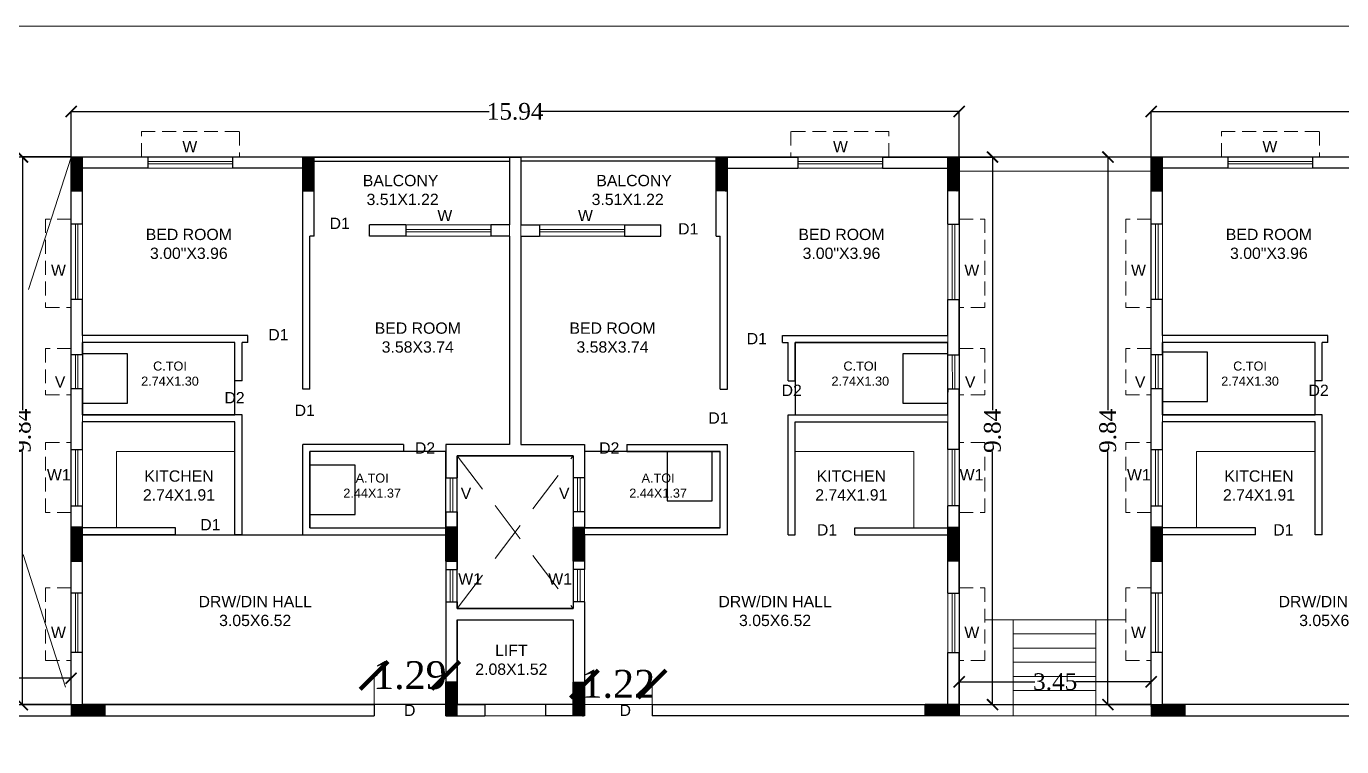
# Model space of a CAD drawing. Header units: metres. Extents: x 0 to 63445, y 32347 to 32804.
# Drawn here: x 63183.56 to 63207.17, y 32791.53 to 32804.48 of the extents above; entities that cross this region are included whole.
import ezdxf

# ---------------------------------------------------------------- set-up
doc = ezdxf.new("R2010")
doc.units = ezdxf.units.M
doc.header["$MEASUREMENT"] = 0
doc.header["$PDMODE"] = 34
doc.header["$PDSIZE"] = -10
for name, pattern in [('CONTINULUS', [0]), ('DASHED', [0.75, 0.5, -0.25]), ('DASHED2', [0.375, 0.25, -0.125])]:
    doc.linetypes.add(name, pattern=pattern)
doc.layers.get('0').update_dxf_attribs({"lineweight": 25})
doc.layers.add('BLK_1_FLR_0_BATH', color=3, linetype='Continuous', plot=False)
doc.layers.add('BLK_1_FLR_0_WATER_CLOSET', color=2, linetype='Continuous', plot=False)
for name, color, linetype, lineweight in [('BLK_1_FLR_0_BLT_UP_AREA', 14, 'DASHED', 9), ('BLK_1_FLR_0_BLT_UP_AREA_DEDUCT', 41, 'DASHED', 9), ('BLK_1_FLR_0_EXIT_WIDTH_DOOR', 7, 'Continuous', 0), ('BLK_1_FLR_0_LIFT_1', 1, 'DASHED', 9), ('BLK_1_FLR_0_UNITFA', 7, 'Continuous', 0), ('COLUMN', 1, 'Continuous', 30), ('DIM', 56, 'Continuous', 20), ('elev', 252, 'Continuous', 20), ('ELEVATION', 142, 'Continuous', 9), ('hatch', 251, 'Continuous', 20), ('STEPS', 114, 'Continuous', 20), ('TEXT-2', 65, 'Continuous', 18), ('wall', 7, 'Continuous', 30), ('window', 154, 'Continuous', 9)]:
    doc.layers.add(name, color=color, linetype=linetype, lineweight=lineweight)
doc.layers.add('BLK_1_FLR_0_CARPET_AREA', color=25, linetype='Continuous')
doc.layers.add('text', color=65, linetype='Continuous')
doc.styles.add('AutoDCRFont', font='arial.ttf')
doc.styles.get("Standard").update_dxf_attribs({"font": 'arial.ttf', "height": 0.4})
doc.styles.add('TNR', font='times.ttf', dxfattribs={"height": 0.5})
doc.dimstyles.new('ARCHANA', dxfattribs={"dimscale": 0, "dimtxt": 0.5, "dimasz": 0.5, "dimexe": 0, "dimexo": 0, "dimgap": 0, "dimtad": 0, "dimzin": 0, "dimdsep": 46, "dimtxsty": 'TNR', "dimblk": 'ARCHTICK', "dimcen": 0.09, "dimclrd": 36, "dimclre": 36, "dimclrt": 7, "dimadec": 0, "dimazin": 0, "dimtfac": 1, "dimtofl": 0, "dimtmove": 0, "dimatfit": 3, "dimldrblk": 'ARCHTICK', "dimfxl": 1, "dimfrac": 2, "dimtolj": 1, "dimtzin": 0, "dimlwd": -1, "dimlwe": -1, "dimarcsym": 0})

# ---------------------------------------------------------------- blocks, each defined once
blk = doc.blocks.new('A$C7D115503')
at = {"layer": 'COLUMN', "ltscale": 3}
h = blk.add_hatch(dxfattribs=at)
h.set_pattern_fill('ANSI31', color=256, style=0)
h.paths.add_polyline_path([(-14.36, -11.59), (-6.36, -11.59), (-6.36, 12.41), (-14.36, 12.41)])
at = {"layer": 'COLUMN', "ltscale": 0.05}
for p, q in [((-14.36, 12.41), (-6.36, 12.41)), ((-14.36, 12.41), (-14.36, -11.59)), ((-6.36, 12.41), (-6.36, -11.59)), ((-6.36, -11.59), (-14.36, -11.59))]:
    blk.add_line(p, q, dxfattribs=at)
blk = doc.blocks.new('_ArchTick')
at = {"color": 0, "linetype": 'ByBlock', "const_width": 0.15}
blk.add_lwpolyline([(-0.5, -0.5), (0.5, 0.5)], dxfattribs=at)
blk = doc.blocks.new('*D204')
at = {"layer": 'Defpoints', "color": 0, "ltscale": 0.5, "transparency": 16777216}
for p in [(63184.36, 32792.764), (63181.212, 32792.29), (63184.36, 32792.29)]:
    blk.add_point(p, dxfattribs=at)
at = {"layer": 'wall', "color": 36, "ltscale": 0.5, "transparency": 16777216}
for p, q in [((63181.212, 32792.29), (63181.212, 32792.764)), ((63181.212, 32792.764), (63182.422, 32792.764)), ((63184.36, 32792.764), (63183.15, 32792.764)), ((63184.36, 32792.29), (63184.36, 32792.764))]:
    blk.add_line(p, q, dxfattribs=at)
at = {"layer": 'wall', "color": 36, "ltscale": 0.5, "transparency": 16777216, "xscale": 0.2, "yscale": 0.2, "zscale": 0.2, "rotation": 180}
blk.add_blockref('_ArchTick', (63181.212, 32792.764), dxfattribs=at)
at = {"layer": 'wall', "color": 36, "ltscale": 0.5, "transparency": 16777216, "xscale": 0.2, "yscale": 0.2, "zscale": 0.2}
blk.add_blockref('_ArchTick', (63184.36, 32792.764), dxfattribs=at)
at = {"layer": 'wall', "color": 7, "ltscale": 0.5, "transparency": 16777216, "insert": (63182.786, 32792.764), "char_height": 0.5, "attachment_point": 5, "style": 'TNR'}
blk.add_mtext('\\A1;{\\H0.6x;3.15}', dxfattribs=at)
blk = doc.blocks.new('*D205')
at = {"layer": 'Defpoints', "color": 0, "ltscale": 0.5, "transparency": 16777216}
for p in [(63183.487, 32802.129), (63184.36, 32802.129), (63184.36, 32792.29)]:
    blk.add_point(p, dxfattribs=at)
at = {"layer": 'wall', "color": 36, "ltscale": 0.5, "transparency": 16777216}
for p, q in [((63184.36, 32802.129), (63183.487, 32802.129)), ((63183.487, 32802.129), (63183.487, 32797.581)), ((63183.487, 32792.29), (63183.487, 32796.838)), ((63184.36, 32792.29), (63183.487, 32792.29))]:
    blk.add_line(p, q, dxfattribs=at)
at = {"layer": 'wall', "color": 36, "ltscale": 0.5, "transparency": 16777216, "xscale": 0.2, "yscale": 0.2, "zscale": 0.2}
for p, rotation in [((63183.487, 32802.129), 90), ((63183.487, 32792.29), 270)]:
    blk.add_blockref('_ArchTick', p, dxfattribs=dict(at, rotation=rotation))
at = {"layer": 'wall', "color": 7, "ltscale": 0.5, "transparency": 16777216, "insert": (63183.487, 32797.21), "char_height": 0.5, "attachment_point": 5, "rotation": 90, "style": 'TNR'}
blk.add_mtext('\\A1;{\\H0.6x;9.84}', dxfattribs=at)
blk = doc.blocks.new('*D206')
at = {"layer": 'Defpoints', "color": 0, "ltscale": 0.5, "transparency": 16777216}
for p in [(63200.304, 32802.128), (63200.304, 32792.29), (63200.902, 32792.29)]:
    blk.add_point(p, dxfattribs=at)
at = {"layer": 'wall', "color": 36, "ltscale": 0.5, "transparency": 16777216}
for p, q in [((63200.304, 32802.128), (63200.902, 32802.128)), ((63200.902, 32802.128), (63200.902, 32797.58)), ((63200.902, 32792.29), (63200.902, 32796.838)), ((63200.304, 32792.29), (63200.902, 32792.29))]:
    blk.add_line(p, q, dxfattribs=at)
at = {"layer": 'wall', "color": 36, "ltscale": 0.5, "transparency": 16777216, "xscale": 0.2, "yscale": 0.2, "zscale": 0.2}
for p, rotation in [((63200.902, 32802.128), 90), ((63200.902, 32792.29), 270)]:
    blk.add_blockref('_ArchTick', p, dxfattribs=dict(at, rotation=rotation))
at = {"layer": 'wall', "color": 7, "ltscale": 0.5, "transparency": 16777216, "insert": (63200.902, 32797.209), "char_height": 0.5, "attachment_point": 5, "rotation": 90, "style": 'TNR'}
blk.add_mtext('\\A1;{\\H0.6x;9.84}', dxfattribs=at)
blk = doc.blocks.new('*D207')
at = {"layer": 'Defpoints', "color": 0, "ltscale": 0.5, "transparency": 16777216}
for p in [(63200.304, 32792.701), (63200.304, 32792.29), (63203.75, 32792.29)]:
    blk.add_point(p, dxfattribs=at)
at = {"layer": 'wall', "color": 36, "ltscale": 0.5, "transparency": 16777216}
for p, q in [((63200.304, 32792.29), (63200.304, 32792.701)), ((63200.304, 32792.701), (63201.663, 32792.701)), ((63203.75, 32792.701), (63202.391, 32792.701)), ((63203.75, 32792.29), (63203.75, 32792.701))]:
    blk.add_line(p, q, dxfattribs=at)
at = {"layer": 'wall', "color": 36, "ltscale": 0.5, "transparency": 16777216, "xscale": 0.2, "yscale": 0.2, "zscale": 0.2, "rotation": 180}
blk.add_blockref('_ArchTick', (63200.304, 32792.701), dxfattribs=at)
at = {"layer": 'wall', "color": 36, "ltscale": 0.5, "transparency": 16777216, "xscale": 0.2, "yscale": 0.2, "zscale": 0.2}
blk.add_blockref('_ArchTick', (63203.75, 32792.701), dxfattribs=at)
at = {"layer": 'wall', "color": 7, "ltscale": 0.5, "transparency": 16777216, "insert": (63202.027, 32792.701), "char_height": 0.5, "attachment_point": 5, "style": 'TNR'}
blk.add_mtext('\\A1;{\\H0.6x;3.45}', dxfattribs=at)
blk = doc.blocks.new('*D208')
at = {"layer": 'Defpoints', "color": 0, "ltscale": 0.5, "transparency": 16777216}
for p in [(63202.973, 32802.128), (63203.75, 32802.128), (63203.75, 32792.29)]:
    blk.add_point(p, dxfattribs=at)
at = {"layer": 'wall', "color": 36, "ltscale": 0.5, "transparency": 16777216}
for p, q in [((63203.75, 32802.128), (63202.973, 32802.128)), ((63202.973, 32802.128), (63202.973, 32797.58)), ((63202.973, 32792.29), (63202.973, 32796.838)), ((63203.75, 32792.29), (63202.973, 32792.29))]:
    blk.add_line(p, q, dxfattribs=at)
at = {"layer": 'wall', "color": 36, "ltscale": 0.5, "transparency": 16777216, "xscale": 0.2, "yscale": 0.2, "zscale": 0.2}
for p, rotation in [((63202.973, 32802.128), 90), ((63202.973, 32792.29), 270)]:
    blk.add_blockref('_ArchTick', p, dxfattribs=dict(at, rotation=rotation))
at = {"layer": 'wall', "color": 7, "ltscale": 0.5, "transparency": 16777216, "insert": (63202.973, 32797.209), "char_height": 0.5, "attachment_point": 5, "rotation": 90, "style": 'TNR'}
blk.add_mtext('\\A1;{\\H0.6x;9.84}', dxfattribs=at)
blk = doc.blocks.new('*D209')
at = {"layer": 'Defpoints', "color": 0, "ltscale": 0.5, "transparency": 16777216}
for p in [(63219.694, 32802.946), (63203.75, 32802.128), (63219.694, 32802.128)]:
    blk.add_point(p, dxfattribs=at)
at = {"layer": 'wall', "color": 36, "ltscale": 0.5, "transparency": 16777216}
for p, q in [((63203.75, 32802.128), (63203.75, 32802.946)), ((63203.75, 32802.946), (63211.257, 32802.946)), ((63219.694, 32802.946), (63212.187, 32802.946)), ((63219.694, 32802.128), (63219.694, 32802.946))]:
    blk.add_line(p, q, dxfattribs=at)
at = {"layer": 'wall', "color": 36, "ltscale": 0.5, "transparency": 16777216, "xscale": 0.2, "yscale": 0.2, "zscale": 0.2, "rotation": 180}
blk.add_blockref('_ArchTick', (63203.75, 32802.946), dxfattribs=at)
at = {"layer": 'wall', "color": 36, "ltscale": 0.5, "transparency": 16777216, "xscale": 0.2, "yscale": 0.2, "zscale": 0.2}
blk.add_blockref('_ArchTick', (63219.694, 32802.946), dxfattribs=at)
at = {"layer": 'wall', "color": 7, "ltscale": 0.5, "transparency": 16777216, "insert": (63211.722, 32802.946), "char_height": 0.5, "attachment_point": 5, "style": 'TNR'}
blk.add_mtext('\\A1;{\\H0.6x;15.94}', dxfattribs=at)
blk = doc.blocks.new('*D197')
at = {"layer": 'Defpoints', "color": 0, "ltscale": 0.5, "transparency": 16777216}
for p in [(63184.36, 32802.946), (63184.36, 32802.128), (63200.304, 32802.128)]:
    blk.add_point(p, dxfattribs=at)
at = {"layer": 'wall', "color": 36, "ltscale": 0.5, "transparency": 16777216}
for p, q in [((63184.36, 32802.128), (63184.36, 32802.946)), ((63184.36, 32802.946), (63191.867, 32802.946)), ((63200.304, 32802.946), (63192.797, 32802.946)), ((63200.304, 32802.128), (63200.304, 32802.946))]:
    blk.add_line(p, q, dxfattribs=at)
at = {"layer": 'wall', "color": 36, "ltscale": 0.5, "transparency": 16777216, "xscale": 0.2, "yscale": 0.2, "zscale": 0.2, "rotation": 180}
blk.add_blockref('_ArchTick', (63184.36, 32802.946), dxfattribs=at)
at = {"layer": 'wall', "color": 36, "ltscale": 0.5, "transparency": 16777216, "xscale": 0.2, "yscale": 0.2, "zscale": 0.2}
blk.add_blockref('_ArchTick', (63200.304, 32802.946), dxfattribs=at)
at = {"layer": 'wall', "color": 7, "ltscale": 0.5, "transparency": 16777216, "insert": (63192.332, 32802.946), "char_height": 0.5, "attachment_point": 5, "style": 'TNR'}
blk.add_mtext('\\A1;{\\H0.6x;15.94}', dxfattribs=at)
blk = doc.blocks.new('*D492')
at = {"layer": 'Defpoints', "color": 0, "ltscale": 3, "transparency": 16777216}
for p in [(0.832, 32800.914), (63266.308, 32800.914), (0, 32788.163)]:
    blk.add_point(p, dxfattribs=at)
at = {"layer": 'DIM', "ltscale": 3, "transparency": 16777216}
for p, q in [((5.832, 32800.914), (0.832, 32800.914)), ((0.832, 32800.914), (0.832, 32794.933)), ((0.832, 32788.163), (0.832, 32794.144)), ((0, 32788.163), (0.832, 32788.163))]:
    blk.add_line(p, q, dxfattribs=at)
at = {"layer": 'DIM', "ltscale": 3, "transparency": 16777216, "xscale": 0.05, "yscale": 0.05, "zscale": 0.05}
for p, rotation in [((0.832, 32800.914), 90), ((0.832, 32788.163), 270)]:
    blk.add_blockref('_ArchTick', p, dxfattribs=dict(at, rotation=rotation))
at = {"layer": 'DIM', "color": 7, "ltscale": 3, "transparency": 16777216, "insert": (0.832, 32794.538), "char_height": 0.4, "attachment_point": 5, "rotation": 90}
blk.add_mtext('\\A1;{\\H0.6x;12.75}', dxfattribs=at)
blk = doc.blocks.new('*D538')
at = {"layer": 'BLK_1_FLR_0_EXIT_WIDTH_DOOR', "color": 36, "ltscale": 0.5, "transparency": 16777216}
for p, q in [((63189.799, 32792.087), (63189.799, 32792.816)), ((63189.799, 32792.816), (63189.857, 32792.816)), ((63191.088, 32792.816), (63191.03, 32792.816)), ((63191.088, 32792.087), (63191.088, 32792.816))]:
    blk.add_line(p, q, dxfattribs=at)
at = {"layer": 'Defpoints', "color": 0, "ltscale": 0.5, "transparency": 16777216}
for p in [(63191.088, 32792.816), (63189.799, 32792.087), (63191.088, 32792.087)]:
    blk.add_point(p, dxfattribs=at)
at = {"layer": 'BLK_1_FLR_0_EXIT_WIDTH_DOOR', "color": 36, "ltscale": 0.5, "transparency": 16777216, "xscale": 0.5, "yscale": 0.5, "zscale": 0.5, "rotation": 180}
blk.add_blockref('_ArchTick', (63189.799, 32792.816), dxfattribs=at)
at = {"layer": 'BLK_1_FLR_0_EXIT_WIDTH_DOOR', "color": 36, "ltscale": 0.5, "transparency": 16777216, "xscale": 0.5, "yscale": 0.5, "zscale": 0.5}
blk.add_blockref('_ArchTick', (63191.088, 32792.816), dxfattribs=at)
at = {"layer": 'BLK_1_FLR_0_EXIT_WIDTH_DOOR', "color": 7, "ltscale": 0.5, "transparency": 16777216, "insert": (63190.443, 32792.816), "char_height": 0.5, "attachment_point": 5, "style": 'TNR'}
blk.add_mtext('\\A1;1.29', dxfattribs=at)
blk = doc.blocks.new('*D539')
at = {"layer": 'BLK_1_FLR_0_EXIT_WIDTH_DOOR', "color": 36, "ltscale": 0.5, "transparency": 16777216}
for p, q in [((63193.577, 32792.087), (63193.577, 32792.659)), ((63193.577, 32792.659), (63193.597, 32792.659)), ((63194.792, 32792.659), (63194.772, 32792.659)), ((63194.792, 32792.087), (63194.792, 32792.659))]:
    blk.add_line(p, q, dxfattribs=at)
at = {"layer": 'Defpoints', "color": 0, "ltscale": 0.5, "transparency": 16777216}
for p in [(63194.792, 32792.659), (63193.577, 32792.087), (63194.792, 32792.087)]:
    blk.add_point(p, dxfattribs=at)
at = {"layer": 'BLK_1_FLR_0_EXIT_WIDTH_DOOR', "color": 36, "ltscale": 0.5, "transparency": 16777216, "xscale": 0.5, "yscale": 0.5, "zscale": 0.5, "rotation": 180}
blk.add_blockref('_ArchTick', (63193.577, 32792.659), dxfattribs=at)
at = {"layer": 'BLK_1_FLR_0_EXIT_WIDTH_DOOR', "color": 36, "ltscale": 0.5, "transparency": 16777216, "xscale": 0.5, "yscale": 0.5, "zscale": 0.5}
blk.add_blockref('_ArchTick', (63194.792, 32792.659), dxfattribs=at)
at = {"layer": 'BLK_1_FLR_0_EXIT_WIDTH_DOOR', "color": 7, "ltscale": 0.5, "transparency": 16777216, "insert": (63194.184, 32792.659), "char_height": 0.5, "attachment_point": 5, "style": 'TNR'}
blk.add_mtext('\\A1;1.22', dxfattribs=at)

msp = doc.modelspace()

# ---------------------------------------------------------------- linework, layer by layer
at = {"layer": 'BLK_1_FLR_0_BATH', "color": 3}
for points in [[(63187.3028, 32798.7952), (63184.5633, 32798.7952), (63184.5633, 32797.4985), (63187.3028, 32797.4985)], [(63200.101, 32798.7952), (63197.3615, 32798.7952), (63197.3615, 32797.4985), (63200.101, 32797.4985)], [(63206.6926, 32798.7952), (63203.9532, 32798.7952), (63203.9532, 32797.4985), (63206.6926, 32797.4985)], [(63191.0875, 32796.8369), (63188.649, 32796.8369), (63188.649, 32795.4653), (63191.0875, 32795.4653)], [(63196.0152, 32796.8369), (63193.5767, 32796.8369), (63193.5767, 32795.4653), (63196.0152, 32795.4653)]]:
    msp.add_lwpolyline(points, close=True, dxfattribs=at)
at = {"layer": 'BLK_1_FLR_0_BLT_UP_AREA', "color": 14, "linetype": 'CONTINULUS', "ltscale": 0.05}
msp.add_lwpolyline([(63233.1315, 32802.1289), (63170.8719, 32802.1289), (63170.8719, 32800.52), (63170.2622, 32800.52), (63170.2622, 32798.67), (63169.7526, 32798.67), (63169.7526, 32798.67), (63169.7526, 32792.2394), (63170.8719, 32792.2394), (63170.8719, 32789.8009), (63169.7526, 32789.8009), (63169.7526, 32786.5623), (63184.3347, 32786.5623), (63184.3347, 32781.5203), (63184.3347, 32781.5203), (63184.3347, 32779.9114), (63233.1315, 32779.9114)], dxfattribs=at)
at = {"layer": 'BLK_1_FLR_0_BLT_UP_AREA_DEDUCT', "color": 14, "linetype": 'Continuous'}
for points in [[(63184.3601, 32792.087), (63181.2116, 32792.087), (63181.2116, 32802.1289), (63184.3601, 32802.1289)], [(63203.7499, 32792.087), (63200.3042, 32792.087), (63200.3042, 32802.1289), (63203.7499, 32802.1289)], [(63193.3736, 32796.7607), (63191.2907, 32796.7607), (63191.2907, 32794.0174), (63193.3736, 32794.0174)]]:
    msp.add_lwpolyline(points, close=True, dxfattribs=at)
at = {"layer": 'BLK_1_FLR_0_CARPET_AREA', "color": 14}
msp.add_lwpolyline([(63184.5633, 32795.3383), (63191.0875, 32795.3383), (63191.0875, 32792.2902), (63184.5633, 32792.2902)], close=True, dxfattribs=at)
at = {"layer": 'BLK_1_FLR_0_LIFT_1', "color": 1, "linetype": 'CONTINULUS', "ltscale": 0.05}
msp.add_lwpolyline([(63193.3736, 32793.8142), (63191.2907, 32793.8142), (63191.2907, 32792.2902), (63193.3736, 32792.2902)], close=True, dxfattribs=at)
at = {"layer": 'BLK_1_FLR_0_UNITFA', "color": 3, "ltscale": 0.5}
for points in [[(63192.2305, 32802.0516), (63192.2305, 32796.9639), (63191.0875, 32796.9639), (63191.0875, 32792.2902), (63184.5633, 32792.2902), (63184.5633, 32801.9246), (63188.5982, 32801.9246), (63188.5982, 32802.0516), (63192.2305, 32802.0516)], [(63192.4338, 32802.0516), (63192.4338, 32796.9639), (63193.5768, 32796.9639), (63193.5768, 32792.2902), (63200.101, 32792.2902), (63200.101, 32801.9246), (63196.0661, 32801.9246), (63196.0661, 32802.0516), (63192.4338, 32802.0516)], [(63211.6204, 32802.0516), (63211.6204, 32796.9639), (63210.4773, 32796.9639), (63210.4773, 32792.2902), (63203.9532, 32792.2902), (63203.9532, 32801.9246), (63207.9881, 32801.9246), (63207.9881, 32802.0516), (63211.6204, 32802.0516)]]:
    msp.add_lwpolyline(points, close=True, dxfattribs=at)
at = {"layer": 'BLK_1_FLR_0_WATER_CLOSET', "color": 3}
for points in [[(63185.372, 32798.5893), (63184.5633, 32798.5893), (63184.5633, 32797.7044), (63185.372, 32797.7044)], [(63200.101, 32798.5893), (63199.2923, 32798.5893), (63199.2923, 32797.7044), (63200.101, 32797.7044)], [(63204.7619, 32798.6209), (63203.9532, 32798.6209), (63203.9532, 32797.736), (63204.7619, 32797.736)], [(63195.8683, 32796.8369), (63195.0596, 32796.8369), (63195.0596, 32795.952), (63195.8683, 32795.952)], [(63189.4577, 32796.5935), (63188.649, 32796.5935), (63188.649, 32795.7086), (63189.4577, 32795.7086)]]:
    msp.add_lwpolyline(points, close=True, dxfattribs=at)
at = {"layer": 'elev', "ltscale": 0.05}
for p, q in [((63185.1729, 32795.4653), (63185.1729, 32796.8369)), ((63187.3028, 32796.8369), (63185.1729, 32796.8369)), ((63197.3615, 32796.8369), (63199.4914, 32796.8369)), ((63199.4914, 32795.4653), (63199.4914, 32796.8369)), ((63204.5628, 32795.4653), (63204.5628, 32796.8369)), ((63206.6926, 32796.8369), (63204.5628, 32796.8369))]:
    msp.add_line(p, q, dxfattribs=at)
at = {"layer": 'elev', "linetype": 'DASHED2', "ltscale": 3}
for p, q in [((63191.2907, 32796.7607), (63193.3736, 32794.0174)), ((63191.2907, 32794.0174), (63193.3736, 32796.7607))]:
    msp.add_line(p, q, dxfattribs=at)
at = {"layer": 'ELEVATION', "ltscale": 20}
msp.add_lwpolyline([(63164.5545, 32720.575), (63295.8612, 32720.575), (63295.8612, 32804.4763), (63164.5545, 32804.4763)], close=True, dxfattribs=at)
at = {"layer": 'hatch', "linetype": 'DASHED2', "ltscale": 10}
for p, q in [((63181.2116, 32802.1289), (63184.3601, 32792.2902)), ((63184.3601, 32802.1278), (63181.2116, 32792.2902))]:
    msp.add_line(p, q, dxfattribs=at)
at = {"layer": 'hatch'}
for p, q in [((63191.786, 32792.2902), (63193.0053, 32792.2902)), ((63191.786, 32792.087), (63193.0053, 32792.087))]:
    msp.add_line(p, q, dxfattribs=at)
at = {"layer": 'STEPS'}
for p, q in [((63200.3042, 32802.1278), (63203.7499, 32802.1278)), ((63200.3042, 32801.8737), (63203.7499, 32801.8737)), ((63201.2745, 32793.8142), (63200.7614, 32793.8142)), ((63202.7542, 32793.8142), (63201.2745, 32793.8142)), ((63201.2745, 32792.087), (63201.2745, 32793.8142)), ((63202.7542, 32792.087), (63202.7542, 32793.8142)), ((63202.7542, 32793.8142), (63203.2927, 32793.8142)), ((63202.7542, 32793.5602), (63201.2745, 32793.5602)), ((63202.7542, 32793.3062), (63201.2745, 32793.3062)), ((63202.7542, 32793.0522), (63201.2745, 32793.0522)), ((63202.7542, 32792.7982), (63201.2745, 32792.7982)), ((63202.7542, 32792.5442), (63201.2745, 32792.5442)), ((63203.7499, 32792.2902), (63200.3042, 32792.2902)), ((63203.7499, 32792.087), (63200.3042, 32792.087))]:
    msp.add_line(p, q, dxfattribs=at)
at = {"layer": 'wall'}
for p, q in [((63181.2116, 32802.1289), (63184.3601, 32802.1289)), ((63191.2907, 32794.0174), (63193.3736, 32794.0174)), ((63191.2907, 32793.8142), (63193.3736, 32793.8142)), ((63181.2116, 32792.2902), (63189.7994, 32792.2902)), ((63191.2907, 32792.2902), (63191.786, 32792.2902)), ((63191.786, 32792.2902), (63191.786, 32792.087)), ((63193.3736, 32792.2902), (63192.8783, 32792.2902)), ((63192.8783, 32792.2902), (63192.8783, 32792.087)), ((63181.2116, 32792.087), (63189.7994, 32792.087)), ((63191.0875, 32792.087), (63191.786, 32792.087)), ((63193.5768, 32792.087), (63192.8783, 32792.087))]:
    msp.add_line(p, q, dxfattribs=at)
at = {"layer": 'wall', "ltscale": 0.05}
for p, q in [((63184.3601, 32800.9203), (63184.3601, 32802.1278)), ((63185.7358, 32802.1278), (63184.3601, 32802.1278)), ((63188.522, 32802.1278), (63187.2598, 32802.1278)), ((63188.522, 32801.5181), (63188.522, 32802.1278)), ((63188.522, 32802.1278), (63192.2305, 32802.1278)), ((63188.5982, 32801.5181), (63188.5982, 32802.0516)), ((63188.5982, 32802.0516), (63192.2305, 32802.0516)), ((63192.2305, 32802.1278), (63192.2305, 32800.9085)), ((63192.2305, 32802.1278), (63192.4338, 32802.1278)), ((63192.2305, 32802.1278), (63192.2305, 32800.9085)), ((63192.4338, 32802.1278), (63192.2305, 32802.1278)), ((63192.4338, 32802.1278), (63192.2305, 32802.1278)), ((63192.2305, 32802.1278), (63192.4338, 32802.1278)), ((63192.4338, 32802.1278), (63192.4338, 32800.9085)), ((63196.1423, 32802.1278), (63192.4338, 32802.1278)), ((63192.4338, 32802.1278), (63192.4338, 32800.9085)), ((63196.0661, 32802.0516), (63192.4338, 32802.0516)), ((63196.0661, 32801.5181), (63196.0661, 32802.0516)), ((63196.1423, 32802.1278), (63197.4045, 32802.1278)), ((63196.1423, 32801.5181), (63196.1423, 32802.1278)), ((63198.9285, 32802.1278), (63200.3042, 32802.1278)), ((63200.3042, 32800.9203), (63200.3042, 32802.1278)), ((63203.7499, 32800.9203), (63203.7499, 32802.1278)), ((63205.1256, 32802.1278), (63203.7499, 32802.1278)), ((63207.9119, 32802.1278), (63206.6496, 32802.1278)), ((63184.5633, 32800.9203), (63184.5633, 32801.9246)), ((63185.7358, 32801.9246), (63184.5633, 32801.9246)), ((63185.7358, 32801.9246), (63185.7358, 32801.9373)), ((63188.522, 32801.9246), (63187.2598, 32801.9246)), ((63196.1423, 32801.9246), (63197.4045, 32801.9246)), ((63198.9285, 32801.9246), (63198.9285, 32801.9373)), ((63198.9285, 32801.9246), (63200.101, 32801.9246)), ((63200.101, 32800.9203), (63200.101, 32801.9246)), ((63203.9532, 32800.9203), (63203.9532, 32801.9246)), ((63205.1256, 32801.9246), (63203.9532, 32801.9246)), ((63205.1256, 32801.9246), (63205.1256, 32801.9373)), ((63207.9119, 32801.9246), (63206.6496, 32801.9246)), ((63188.522, 32797.9545), (63188.522, 32801.5181)), ((63188.7252, 32800.7053), (63188.7252, 32801.5181)), ((63195.9391, 32800.7053), (63195.9391, 32801.5181)), ((63196.1423, 32797.9545), (63196.1423, 32801.5181)), ((63190.3718, 32800.9085), (63189.7159, 32800.9085)), ((63189.7159, 32800.7053), (63189.7159, 32800.9085)), ((63192.2305, 32800.9085), (63191.8958, 32800.9085)), ((63192.4338, 32800.9085), (63192.7685, 32800.9085)), ((63194.2925, 32800.9085), (63194.9484, 32800.9085)), ((63194.9484, 32800.7053), (63194.9484, 32800.9085)), ((63188.7252, 32800.7053), (63188.649, 32800.7053)), ((63188.649, 32797.9545), (63188.649, 32800.7053)), ((63190.3718, 32800.7053), (63189.7159, 32800.7053)), ((63192.2305, 32800.7053), (63191.8958, 32800.7053)), ((63192.2305, 32800.7053), (63192.2305, 32796.9639)), ((63192.2305, 32800.7053), (63192.2305, 32796.9639)), ((63192.4338, 32800.7053), (63192.7685, 32800.7053)), ((63192.4338, 32800.7053), (63192.4338, 32796.9639)), ((63192.4338, 32800.7053), (63192.4338, 32796.9639)), ((63194.2925, 32800.7053), (63194.9484, 32800.7053)), ((63195.9391, 32800.7053), (63196.0153, 32800.7053)), ((63196.0153, 32797.9545), (63196.0153, 32800.7053)), ((63184.3601, 32798.5732), (63184.3601, 32799.5667)), ((63184.5633, 32798.9222), (63184.5633, 32799.5667)), ((63200.101, 32798.9222), (63200.101, 32799.5667)), ((63200.3042, 32798.5732), (63200.3042, 32799.5667)), ((63203.7499, 32798.5732), (63203.7499, 32799.5667)), ((63203.9532, 32798.9222), (63203.9532, 32799.5667)), ((63187.4298, 32798.9222), (63184.5633, 32798.9222)), ((63187.5314, 32798.9222), (63184.5633, 32798.9222)), ((63184.5633, 32798.5732), (63184.5633, 32798.7952)), ((63187.3028, 32798.7952), (63184.5633, 32798.7952)), ((63187.3028, 32798.7952), (63184.5633, 32798.7952)), ((63187.3028, 32798.1081), (63187.3028, 32798.7952)), ((63187.5314, 32798.7952), (63187.4298, 32798.7952)), ((63187.4298, 32798.1081), (63187.4298, 32798.7952)), ((63187.5314, 32798.7952), (63187.5314, 32798.9222)), ((63197.1329, 32798.9222), (63200.101, 32798.9222)), ((63197.1329, 32798.7952), (63197.1329, 32798.9222)), ((63197.1329, 32798.7952), (63197.2345, 32798.7952)), ((63197.2345, 32798.9222), (63200.101, 32798.9222)), ((63197.2345, 32798.1081), (63197.2345, 32798.7952)), ((63197.3615, 32798.7952), (63200.101, 32798.7952)), ((63197.3615, 32798.7952), (63200.101, 32798.7952)), ((63197.3615, 32798.1081), (63197.3615, 32798.7952)), ((63200.101, 32798.5732), (63200.101, 32798.7952)), ((63206.8196, 32798.9222), (63203.9532, 32798.9222)), ((63206.9212, 32798.9222), (63203.9532, 32798.9222)), ((63203.9532, 32798.5732), (63203.9532, 32798.7952)), ((63206.6926, 32798.7952), (63203.9532, 32798.7952)), ((63206.6926, 32798.7952), (63203.9532, 32798.7952)), ((63206.6926, 32798.1081), (63206.6926, 32798.7952)), ((63206.9212, 32798.7952), (63206.8196, 32798.7952)), ((63206.8196, 32798.1081), (63206.8196, 32798.7952)), ((63206.9212, 32798.7952), (63206.9212, 32798.9222)), ((63187.4298, 32798.1081), (63187.3028, 32798.1081)), ((63197.2345, 32798.1081), (63197.3615, 32798.1081)), ((63206.8196, 32798.1081), (63206.6926, 32798.1081)), ((63184.3601, 32796.8747), (63184.3601, 32797.9636)), ((63184.5633, 32797.4985), (63184.5633, 32797.9636)), ((63188.649, 32797.9545), (63188.522, 32797.9545)), ((63188.649, 32797.9545), (63188.522, 32797.9545)), ((63196.0153, 32797.9545), (63196.1423, 32797.9545)), ((63196.0153, 32797.9545), (63196.1423, 32797.9545)), ((63200.101, 32797.4985), (63200.101, 32797.9636)), ((63200.3042, 32796.8747), (63200.3042, 32797.9636)), ((63203.7499, 32796.8747), (63203.7499, 32797.9636)), ((63203.9532, 32797.4985), (63203.9532, 32797.9636)), ((63187.4298, 32797.4985), (63184.5633, 32797.4985)), ((63184.5633, 32796.8747), (63184.5633, 32797.3715)), ((63187.3028, 32797.3715), (63184.5633, 32797.3715)), ((63187.3028, 32795.3383), (63187.3028, 32797.3715)), ((63187.4298, 32795.3383), (63187.4298, 32797.4985)), ((63197.2345, 32797.4985), (63200.101, 32797.4985)), ((63197.2345, 32795.3383), (63197.2345, 32797.4985)), ((63197.3615, 32797.3715), (63200.101, 32797.3715)), ((63197.3615, 32795.3383), (63197.3615, 32797.3715)), ((63200.101, 32796.8747), (63200.101, 32797.3715)), ((63206.8196, 32797.4985), (63203.9532, 32797.4985)), ((63203.9532, 32796.8747), (63203.9532, 32797.3715)), ((63206.6926, 32797.3715), (63203.9532, 32797.3715)), ((63206.6926, 32795.3383), (63206.6926, 32797.3715)), ((63206.8196, 32795.3383), (63206.8196, 32797.4985)), ((63190.3255, 32796.9639), (63188.522, 32796.9639)), ((63188.522, 32795.3383), (63188.522, 32796.9639)), ((63190.3255, 32796.8369), (63188.649, 32796.8369)), ((63188.649, 32795.4653), (63188.649, 32796.8369)), ((63190.3255, 32796.9639), (63190.3255, 32796.8369)), ((63192.2305, 32796.9639), (63191.0875, 32796.9639)), ((63191.0875, 32796.9639), (63191.0875, 32796.3626)), ((63192.4338, 32796.9639), (63193.5768, 32796.9639)), ((63193.5768, 32796.9639), (63193.5768, 32796.3626)), ((63194.3388, 32796.9639), (63196.1423, 32796.9639)), ((63194.3388, 32796.9639), (63194.3388, 32796.8369)), ((63194.3388, 32796.8369), (63196.0153, 32796.8369)), ((63196.0153, 32795.4653), (63196.0153, 32796.8369)), ((63196.1423, 32795.3383), (63196.1423, 32796.9639)), ((63193.3736, 32796.7607), (63191.2907, 32796.7607)), ((63191.2907, 32796.7607), (63191.2907, 32796.3626)), ((63193.3736, 32796.7607), (63193.3736, 32796.3626)), ((63184.3601, 32794.295), (63184.3601, 32795.8587)), ((63184.5633, 32795.4653), (63184.5633, 32795.8587)), ((63191.0875, 32795.753), (63191.0875, 32795.4653)), ((63191.2907, 32795.753), (63191.2907, 32794.72)), ((63193.3736, 32795.753), (63193.3736, 32794.72)), ((63193.5768, 32795.753), (63193.5768, 32795.4653)), ((63200.101, 32795.4653), (63200.101, 32795.8587)), ((63200.3042, 32794.295), (63200.3042, 32795.8587)), ((63203.7499, 32794.295), (63203.7499, 32795.8587)), ((63203.9532, 32795.4653), (63203.9532, 32795.8587)), ((63186.236, 32795.4653), (63184.5633, 32795.4653)), ((63186.236, 32795.3383), (63186.236, 32795.4653)), ((63188.649, 32795.4653), (63191.0875, 32795.4653)), ((63196.0153, 32795.4653), (63193.5768, 32795.4653)), ((63198.4283, 32795.3383), (63198.4283, 32795.4653)), ((63198.4283, 32795.4653), (63200.101, 32795.4653)), ((63205.6258, 32795.4653), (63203.9532, 32795.4653)), ((63205.6258, 32795.3383), (63205.6258, 32795.4653)), ((63184.5633, 32794.295), (63184.5633, 32795.3383)), ((63186.236, 32795.3383), (63184.5633, 32795.3383)), ((63187.4298, 32795.3383), (63187.3028, 32795.3383)), ((63188.522, 32795.3383), (63191.0875, 32795.3383)), ((63191.0875, 32795.3383), (63191.0875, 32794.72)), ((63196.1423, 32795.3383), (63193.5768, 32795.3383)), ((63193.5768, 32795.3383), (63193.5768, 32794.72)), ((63197.2345, 32795.3383), (63197.3615, 32795.3383)), ((63198.4283, 32795.3383), (63200.101, 32795.3383)), ((63200.101, 32794.295), (63200.101, 32795.3383)), ((63203.9532, 32794.295), (63203.9532, 32795.3383)), ((63205.6258, 32795.3383), (63203.9532, 32795.3383)), ((63206.8196, 32795.3383), (63206.6926, 32795.3383)), ((63191.0875, 32794.1358), (63191.0875, 32792.087)), ((63191.2907, 32794.1358), (63191.2907, 32794.0174)), ((63193.3736, 32794.1358), (63193.3736, 32794.0174)), ((63193.5768, 32794.1358), (63193.5768, 32792.087)), ((63191.2907, 32793.8142), (63191.2907, 32792.2902)), ((63193.3736, 32793.8142), (63193.3736, 32792.2902)), ((63184.3601, 32792.2902), (63184.3601, 32793.2282)), ((63184.5633, 32792.2902), (63184.5633, 32793.2282)), ((63200.101, 32792.2902), (63200.101, 32793.2282)), ((63200.3042, 32792.2902), (63200.3042, 32793.2282)), ((63203.7499, 32792.2902), (63203.7499, 32793.2282)), ((63203.9532, 32792.2902), (63203.9532, 32793.2282)), ((63189.7994, 32792.2902), (63184.5633, 32792.2902)), ((63189.7994, 32792.2902), (63189.7994, 32792.087)), ((63194.7922, 32792.2902), (63200.101, 32792.2902)), ((63194.7922, 32792.2902), (63194.7922, 32792.087)), ((63209.262, 32792.2902), (63203.9532, 32792.2902))]:
    msp.add_line(p, q, dxfattribs=at)
at = {"layer": 'wall', "ltscale": 3}
for p, q in [((63185.7358, 32802.1278), (63185.7358, 32801.9246)), ((63187.2598, 32802.1278), (63187.2598, 32801.9246)), ((63197.4045, 32802.1278), (63197.4045, 32801.9246)), ((63198.9285, 32802.1278), (63198.9285, 32801.9246)), ((63205.1256, 32802.1278), (63205.1256, 32801.9246)), ((63206.6496, 32802.1278), (63206.6496, 32801.9246)), ((63184.5633, 32800.9203), (63184.3601, 32800.9203)), ((63190.3718, 32800.9085), (63190.3718, 32800.7053)), ((63191.8958, 32800.9085), (63191.8958, 32800.7053)), ((63192.7685, 32800.9085), (63192.7685, 32800.7053)), ((63194.2925, 32800.9085), (63194.2925, 32800.7053)), ((63200.101, 32800.9203), (63200.3042, 32800.9203)), ((63203.9532, 32800.9203), (63203.7499, 32800.9203)), ((63184.5633, 32799.5667), (63184.3601, 32799.5667)), ((63200.101, 32799.5667), (63200.3042, 32799.5667)), ((63203.9532, 32799.5667), (63203.7499, 32799.5667)), ((63184.5633, 32798.5732), (63184.3601, 32798.5732)), ((63200.101, 32798.5732), (63200.3042, 32798.5732)), ((63203.9532, 32798.5732), (63203.7499, 32798.5732)), ((63184.5633, 32797.9636), (63184.3601, 32797.9636)), ((63200.101, 32797.9636), (63200.3042, 32797.9636)), ((63203.9532, 32797.9636), (63203.7499, 32797.9636)), ((63184.3601, 32796.8747), (63184.5633, 32796.8747)), ((63200.3042, 32796.8747), (63200.101, 32796.8747)), ((63203.7499, 32796.8747), (63203.9532, 32796.8747)), ((63191.0875, 32796.3626), (63191.2907, 32796.3626)), ((63193.5768, 32796.3626), (63193.3736, 32796.3626)), ((63184.3601, 32795.8587), (63184.5633, 32795.8587)), ((63191.0875, 32795.753), (63191.2907, 32795.753)), ((63193.5768, 32795.753), (63193.3736, 32795.753)), ((63200.3042, 32795.8587), (63200.101, 32795.8587)), ((63203.7499, 32795.8587), (63203.9532, 32795.8587)), ((63191.0875, 32794.72), (63191.2907, 32794.72)), ((63193.5768, 32794.72), (63193.3736, 32794.72)), ((63184.5633, 32794.295), (63184.3601, 32794.295)), ((63200.101, 32794.295), (63200.3042, 32794.295)), ((63203.9532, 32794.295), (63203.7499, 32794.295)), ((63191.0875, 32794.1358), (63191.2907, 32794.1358)), ((63193.5768, 32794.1358), (63193.3736, 32794.1358)), ((63184.5633, 32793.2282), (63184.3601, 32793.2282)), ((63200.101, 32793.2282), (63200.3042, 32793.2282)), ((63203.9532, 32793.2282), (63203.7499, 32793.2282))]:
    msp.add_line(p, q, dxfattribs=at)
at = {"layer": 'wall', "ltscale": 0.1}
for p, q in [((63184.5633, 32797.9636), (63184.5633, 32797.9058)), ((63200.101, 32797.9636), (63200.101, 32797.9058)), ((63203.9532, 32797.9636), (63203.9532, 32797.9058)), ((63191.0875, 32795.753), (63191.0875, 32795.6952)), ((63193.5768, 32795.753), (63193.5768, 32795.6952))]:
    msp.add_line(p, q, dxfattribs=at)
at = {"layer": 'wall', "ltscale": 0.5}
for p, q in [((63199.6946, 32792.087), (63194.7922, 32792.087)), ((63204.3596, 32792.087), (63209.262, 32792.087))]:
    msp.add_line(p, q, dxfattribs=at)
msp.add_lwpolyline([(63181.2116, 32792.2902), (63184.3601, 32792.2902), (63184.3601, 32802.1278), (63200.3042, 32802.1289), (63200.3042, 32792.2902), (63203.7499, 32792.2902), (63203.7499, 32802.1278), (63219.694, 32802.1289)], dxfattribs=at)
for points in [[(63191.2907, 32796.7607), (63193.3736, 32796.7607), (63193.3736, 32794.0174), (63191.2907, 32794.0174)], [(63191.2907, 32793.8142), (63193.3736, 32793.8142), (63193.3736, 32792.2902), (63191.2907, 32792.2902)]]:
    msp.add_lwpolyline(points, close=True, dxfattribs=at)
at = {"layer": 'window'}
for p, q in [((63187.2598, 32802.1278), (63185.7367, 32802.1278)), ((63187.2598, 32802.0478), (63185.7367, 32802.0478)), ((63197.4045, 32802.1278), (63198.9276, 32802.1278)), ((63197.4045, 32802.0478), (63198.9276, 32802.0478)), ((63206.6496, 32802.1278), (63205.1265, 32802.1278)), ((63206.6496, 32802.0478), (63205.1265, 32802.0478)), ((63187.2598, 32802.0045), (63185.7367, 32802.0045)), ((63187.2598, 32801.9246), (63185.7367, 32801.9246)), ((63197.4045, 32802.0045), (63198.9276, 32802.0045)), ((63197.4045, 32801.9246), (63198.9276, 32801.9246)), ((63206.6496, 32802.0045), (63205.1265, 32802.0045)), ((63206.6496, 32801.9246), (63205.1265, 32801.9246)), ((63184.3601, 32799.5667), (63184.3601, 32800.9203)), ((63184.4401, 32799.5667), (63184.4401, 32800.9203)), ((63184.4834, 32799.5667), (63184.4834, 32800.9203)), ((63184.5633, 32799.5667), (63184.5633, 32800.9203)), ((63191.8958, 32800.9085), (63190.3718, 32800.9085)), ((63192.7685, 32800.9085), (63194.2925, 32800.9085)), ((63200.101, 32799.5667), (63200.101, 32800.9203)), ((63200.1809, 32799.5667), (63200.1809, 32800.9203)), ((63200.2243, 32799.5667), (63200.2243, 32800.9203)), ((63200.3042, 32799.5667), (63200.3042, 32800.9203)), ((63203.7499, 32799.5667), (63203.7499, 32800.9203)), ((63203.8299, 32799.5667), (63203.8299, 32800.9203)), ((63203.8732, 32799.5667), (63203.8732, 32800.9203)), ((63203.9532, 32799.5667), (63203.9532, 32800.9203)), ((63191.8958, 32800.8286), (63190.3727, 32800.8286)), ((63191.8958, 32800.7853), (63190.3727, 32800.7853)), ((63191.8958, 32800.7053), (63190.3727, 32800.7053)), ((63192.7685, 32800.8286), (63194.2916, 32800.8286)), ((63192.7685, 32800.7853), (63194.2916, 32800.7853)), ((63192.7685, 32800.7053), (63194.2916, 32800.7053)), ((63184.3601, 32798.5723), (63184.3601, 32798.5732)), ((63184.3601, 32797.9636), (63184.3602, 32798.5732)), ((63184.44, 32797.9636), (63184.4401, 32798.5732)), ((63184.44, 32798.5723), (63184.44, 32798.5732)), ((63184.4833, 32797.9636), (63184.4834, 32798.5732)), ((63184.4833, 32798.5723), (63184.4833, 32798.5732)), ((63184.5633, 32798.5723), (63184.5633, 32798.5732)), ((63184.5633, 32797.9636), (63184.5634, 32798.5732)), ((63200.101, 32797.9636), (63200.1009, 32798.5732)), ((63200.101, 32798.5723), (63200.101, 32798.5732)), ((63200.181, 32797.9636), (63200.1809, 32798.5732)), ((63200.181, 32798.5723), (63200.181, 32798.5732)), ((63200.2243, 32797.9636), (63200.2243, 32798.5732)), ((63200.2243, 32798.5723), (63200.2243, 32798.5732)), ((63200.3042, 32797.9636), (63200.3041, 32798.5732)), ((63200.3042, 32798.5723), (63200.3042, 32798.5732)), ((63203.7499, 32798.5723), (63203.7499, 32798.5732)), ((63203.7499, 32797.9636), (63203.75, 32798.5732)), ((63203.8298, 32797.9636), (63203.8299, 32798.5732)), ((63203.8298, 32798.5723), (63203.8298, 32798.5732)), ((63203.8732, 32797.9636), (63203.8732, 32798.5732)), ((63203.8732, 32798.5723), (63203.8732, 32798.5732)), ((63203.9532, 32798.5723), (63203.9532, 32798.5732)), ((63203.9532, 32797.9636), (63203.9532, 32798.5732)), ((63184.3601, 32796.8747), (63184.3601, 32795.8587)), ((63184.4401, 32796.8747), (63184.4401, 32795.8587)), ((63184.4834, 32796.8747), (63184.4834, 32795.8587)), ((63184.5633, 32796.8747), (63184.5633, 32795.8587)), ((63200.101, 32796.8747), (63200.101, 32795.8587)), ((63200.1809, 32796.8747), (63200.1809, 32795.8587)), ((63200.2242, 32796.8747), (63200.2242, 32795.8587)), ((63200.3042, 32796.8747), (63200.3042, 32795.8587)), ((63203.7499, 32796.8747), (63203.7499, 32795.8587)), ((63203.8299, 32796.8747), (63203.8299, 32795.8587)), ((63203.8732, 32796.8747), (63203.8732, 32795.8587)), ((63203.9532, 32796.8747), (63203.9532, 32795.8587)), ((63191.0875, 32796.3617), (63191.0875, 32796.3626)), ((63191.1675, 32796.3617), (63191.1675, 32796.3626)), ((63191.2108, 32796.3617), (63191.2108, 32796.3626)), ((63191.2907, 32796.3617), (63191.2907, 32796.3626)), ((63193.3736, 32796.3617), (63193.3736, 32796.3626)), ((63193.4535, 32796.3617), (63193.4535, 32796.3626)), ((63193.4968, 32796.3617), (63193.4968, 32796.3626)), ((63193.5768, 32796.3617), (63193.5768, 32796.3626)), ((63191.0875, 32795.753), (63191.0875, 32796.3617)), ((63191.1675, 32795.753), (63191.1675, 32796.3617)), ((63191.2108, 32795.753), (63191.2108, 32796.3617)), ((63191.2907, 32795.753), (63191.2907, 32796.3617)), ((63193.3736, 32795.753), (63193.3736, 32796.3617)), ((63193.4535, 32795.753), (63193.4535, 32796.3617)), ((63193.4968, 32795.753), (63193.4968, 32796.3617)), ((63193.5768, 32795.753), (63193.5768, 32796.3617)), ((63191.0875, 32795.753), (63191.0875, 32795.753)), ((63193.5768, 32795.753), (63193.5768, 32795.753)), ((63191.0875, 32794.1358), (63191.0875, 32794.7191)), ((63191.1675, 32794.141), (63191.1675, 32794.7191)), ((63191.2108, 32794.141), (63191.2108, 32794.7191)), ((63191.2907, 32794.141), (63191.2907, 32794.7191)), ((63193.3736, 32794.141), (63193.3736, 32794.7191)), ((63193.4535, 32794.141), (63193.4535, 32794.7191)), ((63193.4968, 32794.141), (63193.4968, 32794.7191)), ((63193.5768, 32794.1358), (63193.5768, 32794.7191)), ((63184.3601, 32793.2334), (63184.3601, 32794.2941)), ((63184.4401, 32793.2334), (63184.4401, 32794.2941)), ((63184.4834, 32793.2334), (63184.4834, 32794.2941)), ((63184.5633, 32793.2282), (63184.5633, 32794.295)), ((63200.101, 32793.2282), (63200.101, 32794.295)), ((63200.1809, 32793.2334), (63200.1809, 32794.2941)), ((63200.2242, 32793.2334), (63200.2243, 32794.2941)), ((63200.3042, 32793.2334), (63200.3042, 32794.2941)), ((63203.7499, 32793.2334), (63203.7499, 32794.2941)), ((63203.8299, 32793.2334), (63203.8299, 32794.2941)), ((63203.8732, 32793.2334), (63203.8732, 32794.2941)), ((63203.9532, 32793.2282), (63203.9532, 32794.295))]:
    msp.add_line(p, q, dxfattribs=at)
at = {"layer": 'window', "color": 8, "linetype": 'DASHED2'}
for points in [[(63185.6215, 32802.1278), (63185.6215, 32802.585), (63187.3837, 32802.585), (63187.3837, 32802.1278)], [(63199.0428, 32802.1278), (63199.0428, 32802.585), (63197.2806, 32802.585), (63197.2806, 32802.1278)], [(63205.0114, 32802.1278), (63205.0114, 32802.585), (63206.7735, 32802.585), (63206.7735, 32802.1278)], [(63184.3601, 32801.0141), (63183.9029, 32801.0141), (63183.9029, 32799.4223), (63184.3601, 32799.4223)], [(63200.3042, 32801.0141), (63200.7614, 32801.0141), (63200.7614, 32799.4223), (63200.3042, 32799.4223)], [(63203.7499, 32801.0141), (63203.2927, 32801.0141), (63203.2927, 32799.4223), (63203.7499, 32799.4223)], [(63184.3601, 32798.6883), (63183.9029, 32798.6883), (63183.9029, 32797.8544), (63184.3601, 32797.8544)], [(63200.3042, 32798.6883), (63200.7614, 32798.6883), (63200.7614, 32797.8544), (63200.3042, 32797.8544)], [(63203.7499, 32798.6883), (63203.2927, 32798.6883), (63203.2927, 32797.8544), (63203.7499, 32797.8544)], [(63184.3601, 32795.7445), (63183.9029, 32795.7445), (63183.9029, 32796.9986), (63184.3601, 32796.9986)], [(63200.3042, 32795.7445), (63200.7614, 32795.7445), (63200.7614, 32796.9986), (63200.3042, 32796.9986)], [(63203.7499, 32795.7445), (63203.2927, 32795.7445), (63203.2927, 32796.9986), (63203.7499, 32796.9986)], [(63184.3601, 32794.3887), (63183.9029, 32794.3887), (63183.9029, 32793.0838), (63184.3601, 32793.0838)], [(63200.3042, 32794.3887), (63200.7614, 32794.3887), (63200.7614, 32793.0838), (63200.3042, 32793.0838)], [(63203.7499, 32794.3887), (63203.2927, 32794.3887), (63203.2927, 32793.0838), (63203.7499, 32793.0838)]]:
    msp.add_lwpolyline(points, dxfattribs=at)

# ---------------------------------------------------------------- block references
at = {"layer": 'COLUMN', "ltscale": 0.05, "yscale": 0.025400733691282, "zscale": 0.025400733691282}
for p, xscale, rotation in [((63184.7249, 32801.8335), -0.025400733691282, 180), ((63188.8869, 32801.8335), -0.025400733691282, 180), ((63195.7774, 32801.8335), 0.025400733691282, 180), ((63199.9394, 32801.8335), 0.025400733691282, 180), ((63204.1148, 32801.8335), -0.025400733691282, 180), ((63184.7249, 32795.1837), -0.025400733691282, 180), ((63191.4523, 32795.1837), -0.025400733691282, 180), ((63193.212, 32795.1837), 0.025400733691282, 180), ((63199.9394, 32795.1837), 0.025400733691282, 180), ((63204.1148, 32795.1837), -0.025400733691282, 180), ((63191.4523, 32792.4023), -0.025400733691282, 180), ((63193.212, 32792.4023), 0.025400733691282, 180), ((63184.6755, 32791.9253), -0.025400733691282, 90), ((63199.9888, 32791.9253), 0.025400733691282, 270), ((63204.0653, 32791.9253), -0.025400733691282, 90)]:
    msp.add_blockref('A$C7D115503', p, dxfattribs=dict(at, xscale=xscale, rotation=rotation))

# ---------------------------------------------------------------- texts
at = {"layer": 'text'}
for s, insert, char_height, width, attachment_point in [('\\pxqc; BALCONY\\P\\pq*;3.51X1.22', (63190.9592, 32801.8069), 0.203206, 1.445887, 3), ('\\pxqc; BALCONY\\P\\pq*;3.51X1.22', (63193.7051, 32801.8069), 0.203206, 1.445887, 1), ('\\pxqc;D1', (63186.2483, 32800.8348), 0.20321, 5.867919, 7), ('\\pxqc;D1', (63192.5054, 32800.7363), 0.20321, 5.867919, 7), ('\\pxqc;BED ROOM\\P3.00"X3.96', (63183.6796, 32800.839), 0.203206, 5.588511, 1), ('\\pxqc;BED ROOM\\P3.00"X3.96', (63200.9847, 32800.839), 0.203206, 5.588511, 3), ('\\pxqc;BED ROOM\\P3.00"X3.96', (63203.0694, 32800.839), 0.203206, 5.588511, 1), ('\\pxqc;D1', (63185.1477, 32798.8344), 0.20321, 5.867919, 7), ('\\pxqc;BED ROOM\\P3.58X3.74', (63187.7899, 32799.156), 0.203206, 5.588511, 1), ('\\pxqc;BED ROOM\\P3.58X3.74', (63196.8744, 32799.156), 0.203206, 5.588511, 3), ('\\pxqc;D1', (63193.7371, 32798.764), 0.20321, 5.867919, 7), ('\\pxqc;C.TOI\\P2.74X1.30', (63183.9029, 32798.4542), 0.162565, 4.465728, 1), ('\\pxqc;C.TOI\\P2.74X1.30', (63200.7614, 32798.4542), 0.162565, 4.465728, 3), ('\\pxqc;C.TOI\\P2.74X1.30', (63203.2927, 32798.4542), 0.162565, 4.465728, 1), ('\\pxqc;D2', (63194.3632, 32797.8349), 0.20321, 5.867919, 7), ('\\pxqc;D2', (63209.6909, 32797.8349), 0.20321, 5.867919, 9), ('\\pxqc;D2', (63184.3601, 32797.7027), 0.20321, 5.867919, 7), ('\\pxqc;D1', (63185.6215, 32797.4754), 0.20321, 5.867919, 7), ('\\pxqc;D1', (63193.048, 32797.3382), 0.20321, 5.867919, 7), ('\\pxqc;D2', (63187.78, 32796.7995), 0.20321, 5.867919, 7), ('\\pxqc;D2', (63191.0875, 32796.7995), 0.20321, 5.867919, 7), ('\\pxqc;KITCHEN\\P2.74X1.91', (63183.5024, 32796.4984), 0.203206, 5.588511, 1), ('\\pxqc;A.TOI\\P2.44X1.37', (63187.5325, 32796.4424), 0.162565, 4.465728, 1), ('\\pxqc;A.TOI\\P2.44X1.37', (63197.1318, 32796.4424), 0.162565, 4.465728, 3), ('\\pxqc;KITCHEN\\P2.74X1.91', (63201.1619, 32796.4984), 0.203206, 5.588511, 3), ('\\pxqc;KITCHEN\\P2.74X1.91', (63202.8922, 32796.4984), 0.203206, 5.588511, 1), ('\\pxqc;D1', (63183.9262, 32795.4218), 0.20321, 5.867919, 7), ('\\pxqc;D1', (63194.9969, 32795.328), 0.20321, 5.867919, 7), ('\\pxqc;D1', (63209.0572, 32795.328), 0.20321, 5.867919, 9), ('\\pxqc;DRW/DIN HALL\\P3.05X6.52', (63184.8713, 32794.2435), 0.203206, 5.588511, 1), ('\\pxqc;DRW/DIN HALL\\P3.05X6.52', (63199.793, 32794.2435), 0.203206, 5.588511, 3), ('\\pxqc;DRW/DIN HALL\\P3.05X6.52', (63204.2611, 32794.2435), 0.203206, 5.588511, 1), ('\\pxqc;LIFT\\P2.08X1.52', (63189.4954, 32793.3671), 0.20321, 5.537709, 1), ('\\pxqc;D', (63187.5057, 32792.087), 0.20321, 5.867919, 7), ('\\pxqc;D', (63191.3754, 32792.087), 0.20321, 5.867919, 7)]:
    msp.add_mtext(s, dxfattribs=dict(at, insert=insert, char_height=char_height, width=width, attachment_point=attachment_point))
at = {"layer": 'TEXT-2', "width": 0.183842, "style": 'AutoDCRFont'}
for s, insert, char_height, attachment_point in [('W', (63186.6253, 32802.4175), 0.2032, 3), ('W', (63198.039, 32802.4175), 0.2032, 1), ('W', (63206.0151, 32802.4175), 0.2032, 3), ('W', (63191.2039, 32801.1788), 0.2032, 3), ('W', (63193.4604, 32801.1788), 0.2032, 1), ('W', (63184.2675, 32800.1967), 0.2032, 3), ('W', (63200.3968, 32800.1967), 0.2032, 1), ('W', (63203.6573, 32800.1967), 0.2032, 3), ('V', (63184.2576, 32798.1895), 0.2032, 3), ('V', (63200.4067, 32798.1895), 0.2032, 1), ('V', (63203.6474, 32798.1895), 0.2032, 3), ('W1', (63184.352, 32796.5211), 0.20321, 3), ('W1', (63200.3123, 32796.5211), 0.20321, 1), ('W1', (63203.7418, 32796.5211), 0.20321, 3), ('V', (63191.545, 32796.1883), 0.2032, 3), ('V', (63193.1193, 32796.1883), 0.2032, 1), ('W1', (63191.7366, 32794.6513), 0.20321, 3), ('W1', (63192.9277, 32794.6513), 0.20321, 1), ('W', (63184.2675, 32793.6887), 0.2032, 3), ('W', (63200.3968, 32793.6887), 0.2032, 1), ('W', (63203.6573, 32793.6887), 0.2032, 3)]:
    msp.add_mtext(s, dxfattribs=dict(at, insert=insert, char_height=char_height, attachment_point=attachment_point))

# ---------------------------------------------------------------- dimensions: what is measured, and where the dimension line sits
at = {"layer": 'BLK_1_FLR_0_EXIT_WIDTH_DOOR', "color": 1, "ltscale": 0.5}
for base, p1, p2, picture, middle in [((63191.0875, 32792.8157), (63189.7994, 32792.087), (63191.0875, 32792.087), '*D538', (63190.4435, 32792.8157)), ((63194.7922, 32792.6588), (63193.5768, 32792.087), (63194.7922, 32792.087), '*D539', (63194.1845, 32792.6588))]:
    dim = msp.add_linear_dim(base=base, p1=p1, p2=p2, dimstyle='ARCHANA', override={"dimscale": 1, "dimfxl": 6, "dimarcsym": 1}, dxfattribs=at)
    dim.commit()
    dim.dimension.update_dxf_attribs({"geometry": picture, "text_midpoint": middle})
at = {"layer": 'DIM', "ltscale": 3}
dim = msp.add_linear_dim(base=(0.8318, 32800.9139), p1=(0, 32788.1627), p2=(63266.3084, 32800.9139), angle=90, text='{\\H0.6x;<>}', dimstyle='ARCHANA', override={"dimscale": 1, "dimtxt": 0.278, "dimasz": 0.05, "dimtxsty": 'Standard', "dimclrd": 256, "dimclre": 256, "dimfxl": 5, "dimfxlon": 1, "dimarcsym": 1}, dxfattribs=at)
dim.commit()
dim.dimension.update_dxf_attribs({"geometry": '*D492', "text_midpoint": (0.8318, 32794.5383)})
at = {"layer": 'wall', "ltscale": 0.5}
for base, p1, p2, angle, picture, middle in [((63184.3601, 32802.946), (63200.3042, 32802.1278), (63184.3601, 32802.1278), 180, '*D197', (63192.3322, 32802.946)), ((63183.4875, 32802.1289), (63184.3601, 32792.2902), (63184.3601, 32802.1289), 90, '*D205', (63183.4875, 32797.2095)), ((63200.9019, 32792.2902), (63200.3042, 32802.1278), (63200.3042, 32792.2902), 90, '*D206', (63200.9019, 32797.209)), ((63202.9732, 32802.1278), (63203.7499, 32792.2902), (63203.7499, 32802.1278), 90, '*D208', (63202.9732, 32797.209))]:
    dim = msp.add_linear_dim(base=base, p1=p1, p2=p2, angle=angle, text='{\\H0.6x;<>}', dimstyle='ARCHANA', override={"dimscale": 1, "dimtxt": 0.3, "dimasz": 0.2, "dimfxl": 6, "dimarcsym": 1}, dxfattribs=at)
    dim.commit()
    dim.dimension.update_dxf_attribs({"geometry": picture, "text_midpoint": middle})
for base, p1, p2, picture, middle in [((63219.694, 32802.946), (63203.7499, 32802.1278), (63219.694, 32802.1278), '*D209', (63211.722, 32802.946)), ((63184.3601, 32792.7643), (63181.2116, 32792.2902), (63184.3601, 32792.2902), '*D204', (63182.7858, 32792.7643)), ((63200.3042, 32792.7015), (63203.7499, 32792.2902), (63200.3042, 32792.2902), '*D207', (63202.0271, 32792.7015))]:
    dim = msp.add_linear_dim(base=base, p1=p1, p2=p2, text='{\\H0.6x;<>}', dimstyle='ARCHANA', override={"dimscale": 1, "dimtxt": 0.3, "dimasz": 0.2, "dimfxl": 6, "dimarcsym": 1}, dxfattribs=at)
    dim.commit()
    dim.dimension.update_dxf_attribs({"geometry": picture, "text_midpoint": middle})

doc.saveas('drawing.dxf')
